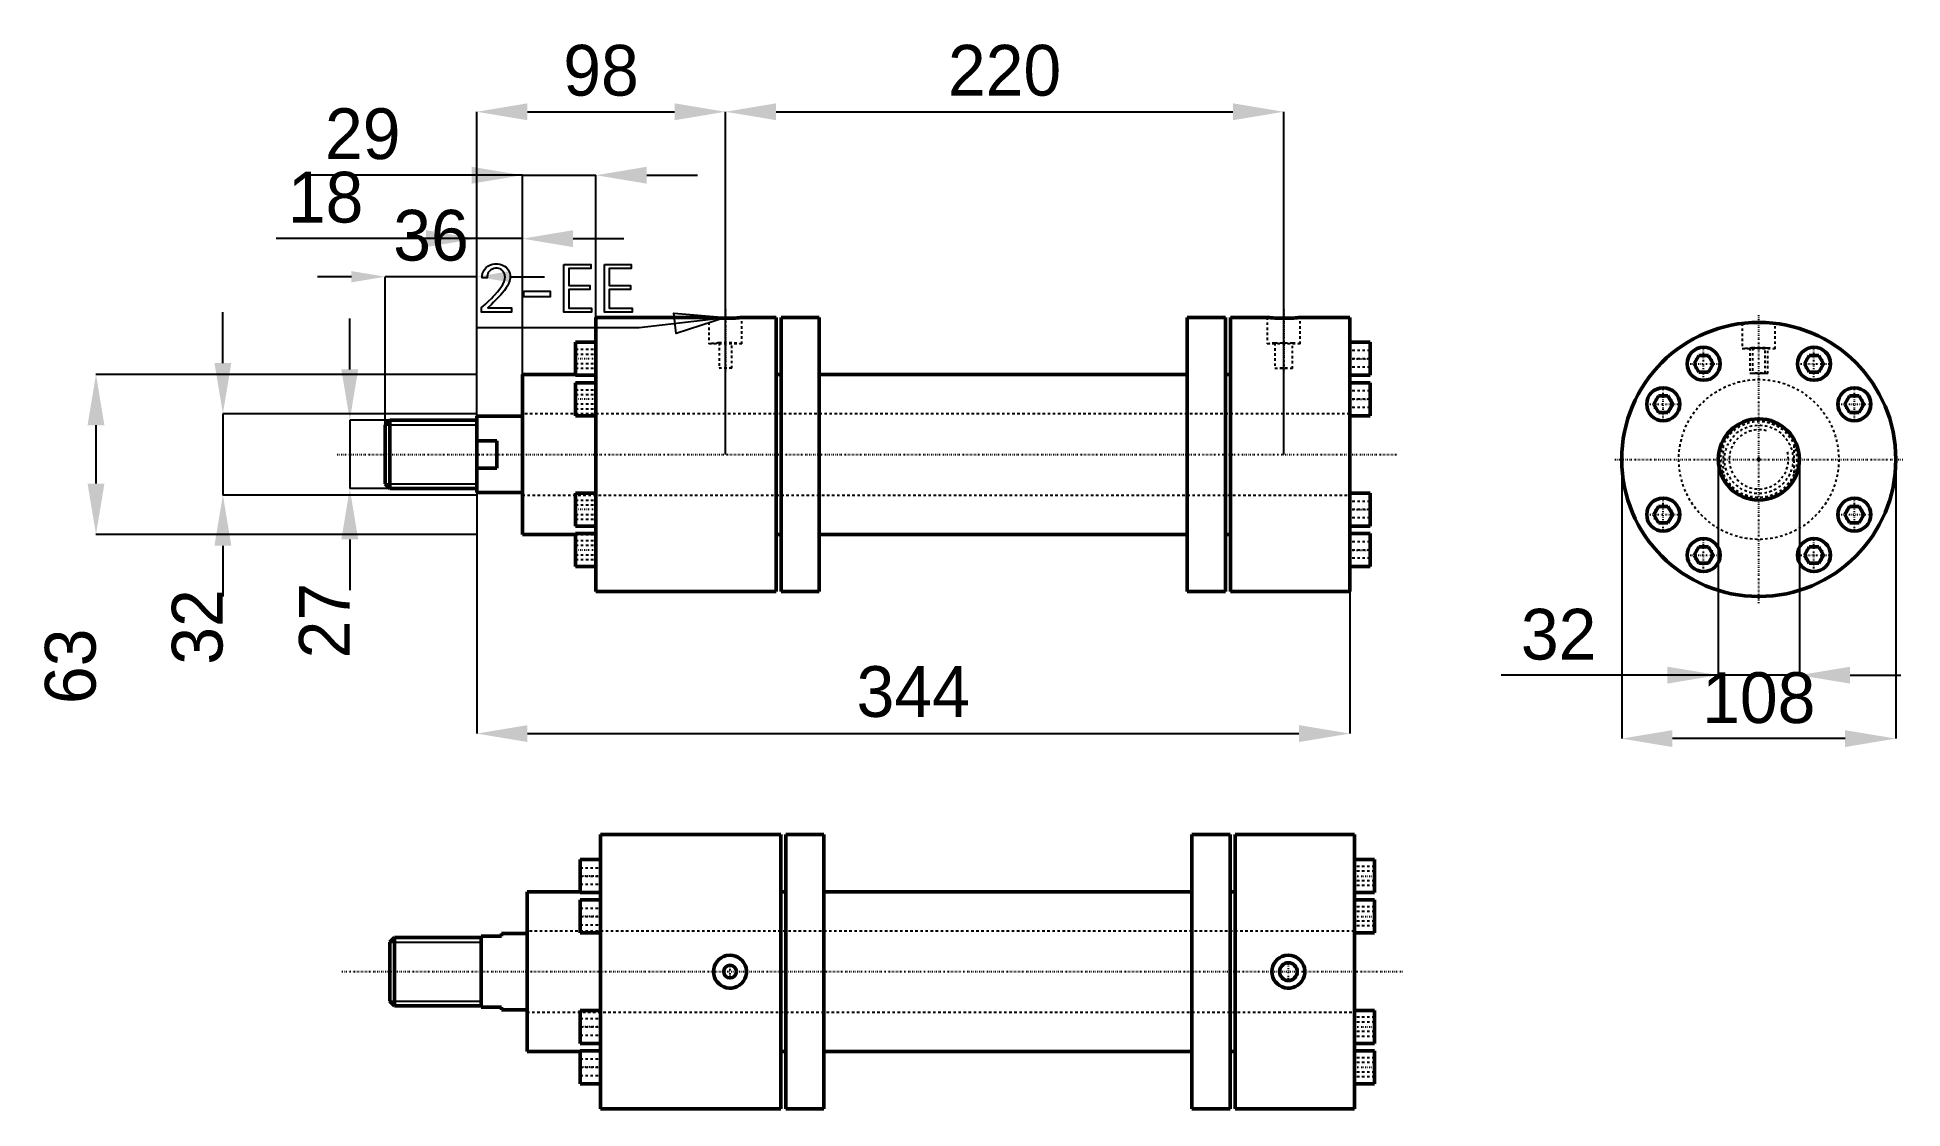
# Model space of a CAD drawing. Header units: millimetres. Extents: x -137 to 598, y -258 to 164.
import ezdxf

# ---------------------------------------------------------------- set-up
doc = ezdxf.new("R2010")
doc.units = ezdxf.units.MM
doc.linetypes.add('Center', pattern=[1.5, 0.45, -0.5, 0.05, -0.5])
doc.linetypes.add('Dashed', pattern=[2, 1, -1])
for name, color, linetype, lineweight in [('2d ConnectionPoints', 7, 'Continuous', 50), ('AM_0', 7, 'Continuous', 50), ('AM_5', 3, 'Continuous', 25), ('AM_7', 7, 'Center', 25), ('AM_9', 6, 'Dashed', 25)]:
    doc.layers.add(name, color=color, linetype=linetype, lineweight=lineweight)
doc.dimstyles.new('ISO-25', dxfattribs={"dimtxt": 2.5, "dimasz": 2.5, "dimexe": 1.25, "dimexo": 0.625, "dimtad": 1, "dimtxsty": 'Standard', "dimcen": 2.5, "dimadec": 0, "dimazin": 0, "dimtfac": 1, "dimtmove": 0, "dimatfit": 3, "dimfxl": 0, "dimarcsym": 0})

# ---------------------------------------------------------------- blocks, each defined once
blk = doc.blocks.new('1_HEG250_A_M00_C_50_RC_part2_100__0_in_HEG250_A_M00_C_50_100_RC_0')
at = {"layer": 'AM_0'}
for p, q in [((127.5, 54), (83, 54)), ((83, 54), (83, -54)), ((154, 54), (140.48, 54)), ((154, 54), (154, -54)), ((171, 54), (156, 54)), ((156, 54), (156, -54)), ((171, 54), (171, -54)), ((331, 54), (316, 54)), ((316, 54), (316, -54)), ((331, 54), (331, -54)), ((347.5, 54), (333, 54)), ((333, 54), (333, -54)), ((380, 54), (360.48, 54)), ((380, 54), (380, -54)), ((83, 44.17), (75, 44.17)), ((75, 31.17), (75, 44.17)), ((388, 44.17), (380, 44.17)), ((388, 44.17), (388, 31.17)), ((75, 31.5), (54, 31.5)), ((54, 31.5), (54, -31.5)), ((75, 31.17), (83, 31.17)), ((156, 31.5), (154, 31.5)), ((316, 31.5), (171, 31.5)), ((333, 31.5), (331, 31.5)), ((380, 31.17), (388, 31.17)), ((83, 28.25), (75, 28.25)), ((75, 15.25), (75, 28.25)), ((388, 28.25), (380, 28.25)), ((388, 28.25), (388, 15.25)), ((75, 15.25), (83, 15.25)), ((380, 15.25), (388, 15.25)), ((83, -15.25), (75, -15.25)), ((75, -28.25), (75, -15.25)), ((388, -15.25), (380, -15.25)), ((388, -15.25), (388, -28.25)), ((75, -28.25), (83, -28.25)), ((380, -28.25), (388, -28.25)), ((54, -31.5), (75, -31.5)), ((83, -31.17), (75, -31.17)), ((75, -44.17), (75, -31.17)), ((154, -31.5), (156, -31.5)), ((171, -31.5), (316, -31.5)), ((331, -31.5), (333, -31.5)), ((388, -31.17), (380, -31.17)), ((388, -31.17), (388, -44.17)), ((75, -44.17), (83, -44.17)), ((380, -44.17), (388, -44.17)), ((83, -54), (154, -54)), ((156, -54), (171, -54)), ((316, -54), (331, -54)), ((333, -54), (380, -54))]:
    blk.add_line(p, q, dxfattribs=at)
for points in [[(140.5, 54), (140.46, 54), (140.25, 53.97), (139.86, 53.93), (139.32, 53.87), (138.61, 53.81), (137.79, 53.74), (136.83, 53.68), (135.82, 53.64), (134.73, 53.61), (133.65, 53.61), (132.56, 53.63), (131.54, 53.66), (130.56, 53.72), (129.69, 53.78), (128.93, 53.85), (128.33, 53.91), (127.87, 53.96), (127.6, 53.99), (127.5, 54), (127.5, 54)], [(360.5, 54), (360.46, 54), (360.25, 53.97), (359.86, 53.93), (359.32, 53.87), (358.61, 53.81), (357.79, 53.74), (356.83, 53.68), (355.82, 53.64), (354.73, 53.61), (353.65, 53.61), (352.56, 53.63), (351.54, 53.66), (350.56, 53.72), (349.69, 53.78), (348.93, 53.85), (348.33, 53.91), (347.87, 53.96), (347.6, 53.99), (347.5, 54), (347.5, 54)]]:
    blk.add_lwpolyline(points, dxfattribs=at)
at = {"layer": 'AM_7'}
for p, q in [((134, 57.1), (134, 32.8)), ((354, 57.11), (354, 32.71)), ((83.4, 37.67), (74.6, 37.67)), ((379.6, 37.67), (388.4, 37.67)), ((83.4, 21.75), (74.6, 21.75)), ((379.6, 21.75), (388.4, 21.75)), ((83.4, -21.75), (74.6, -21.75)), ((379.6, -21.75), (388.4, -21.75)), ((83.4, -37.67), (74.6, -37.67)), ((379.6, -37.67), (388.4, -37.67))]:
    blk.add_line(p, q, dxfattribs=at)
at = {"layer": 'AM_9'}
for p, q in [((127.5, 54), (127.5, 43.52)), ((140.5, 43.52), (140.5, 54)), ((347.5, 54), (347.5, 43.52)), ((360.5, 43.52), (360.5, 54)), ((75, 41.42), (83, 41.42)), ((75, 39.55), (83, 39.55)), ((140.5, 43.52), (127.5, 43.52)), ((131.5, 43.93), (131.5, 33.91)), ((136.5, 43.93), (131.5, 43.93)), ((136.5, 33.91), (136.5, 43.93)), ((360.5, 43.52), (347.5, 43.52)), ((350.5, 43.86), (350.5, 33.82)), ((357.5, 43.86), (350.5, 43.86)), ((357.5, 33.82), (357.5, 43.86)), ((388, 40.92), (380, 40.92)), ((388, 37.67), (380, 37.67)), ((75, 35.8), (83, 35.8)), ((75, 33.92), (83, 33.92)), ((83, 31.5), (75, 31.5)), ((136.5, 33.91), (131.5, 33.91)), ((357.5, 33.82), (350.5, 33.82)), ((388, 34.42), (380, 34.42)), ((75, 25.5), (83, 25.5)), ((75, 23.63), (83, 23.63)), ((388, 25), (380, 25)), ((380, 16), (54, 16)), ((75, 19.87), (83, 19.87)), ((75, 18), (83, 18)), ((388, 21.75), (380, 21.75)), ((388, 18.5), (380, 18.5)), ((54, -16), (380, -16)), ((75, -18), (83, -18)), ((75, -19.87), (83, -19.87)), ((388, -18.5), (380, -18.5)), ((388, -21.75), (380, -21.75)), ((75, -23.63), (83, -23.63)), ((75, -25.5), (83, -25.5)), ((388, -25), (380, -25)), ((75, -31.5), (83, -31.5)), ((75, -33.92), (83, -33.92)), ((75, -35.8), (83, -35.8)), ((388, -34.42), (380, -34.42)), ((75, -39.55), (83, -39.55)), ((75, -41.42), (83, -41.42)), ((388, -37.67), (380, -37.67)), ((388, -40.92), (380, -40.92))]:
    blk.add_line(p, q, dxfattribs=at)
for centre, radius, start, end in [((134, 0), 44, 93.2572, 98.49524), ((134, 0), 44, 81.50476, 86.7428), ((354, 0), 44, 94.56244, 98.49524), ((354, 0), 44, 81.50476, 85.43756), ((134, 0), 34, 85.78327, 94.21673), ((354, 0), 34, 84.09144, 95.90856)]:
    blk.add_arc(centre, radius, start, end, dxfattribs=at)
blk = doc.blocks.new('2_HEG250_A__M00_C_50_RC_part1_100__0_in_HEG250_A_M00_C_50_100_RC_0')
at = {"layer": 'AM_0'}
for p, q in [((36, 15), (36, -15)), ((54, 15), (36, 15)), ((1.84, 13.5), (0, 11.66)), ((0, 11.66), (0, -11.66)), ((36, 13.5), (1.84, 13.5)), ((1.84, 13.5), (1.84, -13.5)), ((36, 5.39), (44, 5.39)), ((44, 5.39), (44, -5.39)), ((44, -5.39), (36, -5.39)), ((0, -11.66), (1.84, -13.5)), ((1.84, -13.5), (36, -13.5)), ((36, -15), (54, -15))]:
    blk.add_line(p, q, dxfattribs=at)
at = {"layer": 'AM_5'}
for p, q in [((0, 11.66), (36, 11.66)), ((36, 13.5), (36, 11.66)), ((0, -11.66), (36, -11.66)), ((36, -13.5), (36, -11.66))]:
    blk.add_line(p, q, dxfattribs=at)
at = {"layer": 'AM_7'}
blk.add_line((-19, 0), (399, 0), dxfattribs=at)
at = {"layer": 'AM_9'}
for p, q in [((380, 16), (54, 16)), ((54, -16), (380, -16))]:
    blk.add_line(p, q, dxfattribs=at)
blk = doc.blocks.new('*D3')
at = {"layer": 'AM_5', "color": 0, "lineweight": -2}
for p, q in [((-13.33, 70), (-26.67, 70)), ((0, 0), (0, 70)), ((36, 70), (0, 70)), ((36, 0), (36, 70)), ((49.33, 70), (62.67, 70))]:
    blk.add_line(p, q, dxfattribs=at)
at = {"layer": 'AM_5', "color": 0}
for points in [[(-13.33, 67.78), (-13.33, 72.22), (0, 70)], [(49.33, 72.22), (49.33, 67.78), (36, 70)]]:
    blk.add_solid(points, dxfattribs=at)
at = {"layer": 'Defpoints', "color": 0}
for p in [(0, 70), (0, 0), (36, 0)]:
    blk.add_point(p, dxfattribs=at)
at = {"layer": 'AM_5', "color": 0, "insert": (18, 86.21), "char_height": 20, "attachment_point": 5}
blk.add_mtext('36', dxfattribs=at)
blk = doc.blocks.new('*D4')
at = {"layer": 'AM_5', "color": 0, "lineweight": -2}
for p, q in [((36, 85), (-43.06, 85)), ((16, 85), (-4, 85)), ((36, 0), (36, 85)), ((54, 85), (36, 85)), ((54, 0), (54, 85)), ((74, 85), (94, 85))]:
    blk.add_line(p, q, dxfattribs=at)
at = {"layer": 'AM_5', "color": 0}
for points in [[(16, 81.67), (16, 88.33), (36, 85)], [(74, 88.33), (74, 81.67), (54, 85)]]:
    blk.add_solid(points, dxfattribs=at)
at = {"layer": 'Defpoints', "color": 0}
for p in [(36, 85), (36, 0), (54, 0)]:
    blk.add_point(p, dxfattribs=at)
at = {"layer": 'AM_5', "color": 0, "insert": (-23.53, 101.21), "char_height": 20, "attachment_point": 5}
blk.add_mtext('18', dxfattribs=at)
blk = doc.blocks.new('*D5')
at = {"layer": 'AM_5', "color": 0, "lineweight": -2}
for p, q in [((54, 110), (-31.78, 110)), ((34, 110), (14, 110)), ((54, 0), (54, 110)), ((54, 110), (83, 110)), ((83, 0), (83, 110)), ((103, 110), (123, 110))]:
    blk.add_line(p, q, dxfattribs=at)
at = {"layer": 'AM_5', "color": 0}
for points in [[(34, 106.67), (34, 113.33), (54, 110)], [(103, 113.33), (103, 106.67), (83, 110)]]:
    blk.add_solid(points, dxfattribs=at)
at = {"layer": 'Defpoints', "color": 0}
for p in [(83, 110), (54, 0), (83, 0)]:
    blk.add_point(p, dxfattribs=at)
at = {"layer": 'AM_5', "color": 0, "insert": (-8.89, 126.21), "char_height": 20, "attachment_point": 5}
blk.add_mtext('29', dxfattribs=at)
blk = doc.blocks.new('*D6')
at = {"layer": 'AM_5', "color": 0, "lineweight": -2}
for p, q in [((36, 0), (36, -110)), ((380, 0), (380, -110)), ((56, -110), (360, -110))]:
    blk.add_line(p, q, dxfattribs=at)
at = {"layer": 'AM_5', "color": 0}
for points in [[(56, -106.67), (56, -113.33), (36, -110)], [(360, -113.33), (360, -106.67), (380, -110)]]:
    blk.add_solid(points, dxfattribs=at)
at = {"layer": 'Defpoints', "color": 0}
for p in [(36, 0), (380, 0), (380, -110)]:
    blk.add_point(p, dxfattribs=at)
at = {"layer": 'AM_5', "color": 0, "insert": (208, -93.57), "char_height": 20, "attachment_point": 5}
blk.add_mtext('344', dxfattribs=at)
blk = doc.blocks.new('*D7')
at = {"layer": 'AM_5', "color": 0, "lineweight": -2}
for p, q in [((36, 0), (36, 135)), ((56, 135), (114, 135)), ((134, 0), (134, 135))]:
    blk.add_line(p, q, dxfattribs=at)
at = {"layer": 'AM_5', "color": 0}
for points in [[(56, 138.33), (56, 131.67), (36, 135)], [(114, 131.67), (114, 138.33), (134, 135)]]:
    blk.add_solid(points, dxfattribs=at)
at = {"layer": 'Defpoints', "color": 0}
for p in [(134, 135), (36, 0), (134, 0)]:
    blk.add_point(p, dxfattribs=at)
at = {"layer": 'AM_5', "color": 0, "insert": (85, 151.21), "char_height": 20, "attachment_point": 5}
blk.add_mtext('98', dxfattribs=at)
blk = doc.blocks.new('*D8')
at = {"layer": 'AM_5', "color": 0, "lineweight": -2}
for p, q in [((134, 0), (134, 135)), ((154, 135), (334, 135)), ((354, 0), (354, 135))]:
    blk.add_line(p, q, dxfattribs=at)
at = {"layer": 'AM_5', "color": 0}
for points in [[(154, 138.33), (154, 131.67), (134, 135)], [(334, 131.67), (334, 138.33), (354, 135)]]:
    blk.add_solid(points, dxfattribs=at)
at = {"layer": 'Defpoints', "color": 0}
for p in [(354, 135), (134, 0), (354, 0)]:
    blk.add_point(p, dxfattribs=at)
at = {"layer": 'AM_5', "color": 0, "insert": (244, 151.21), "char_height": 20, "attachment_point": 5}
blk.add_mtext('220', dxfattribs=at)
blk = doc.blocks.new('*D9')
at = {"layer": 'AM_5', "color": 0, "lineweight": -2}
for p, q in [((-14, 33.5), (-14, 53.5)), ((36, 13.5), (-14, 13.5)), ((-14, 13.5), (-14, -13.5)), ((36, -13.5), (-14, -13.5)), ((-14, -33.5), (-14, -53.5))]:
    blk.add_line(p, q, dxfattribs=at)
at = {"layer": 'AM_5', "color": 0}
for points in [[(-17.33, 33.5), (-10.67, 33.5), (-14, 13.5)], [(-10.67, -33.5), (-17.33, -33.5), (-14, -13.5)]]:
    blk.add_solid(points, dxfattribs=at)
at = {"layer": 'Defpoints', "color": 0}
for p in [(36, 13.5), (-14, -13.5), (36, -13.5)]:
    blk.add_point(p, dxfattribs=at)
at = {"layer": 'AM_5', "color": 0, "insert": (-24, -65.5), "char_height": 20, "attachment_point": 5, "rotation": 90}
blk.add_mtext('27', dxfattribs=at)
blk = doc.blocks.new('*D10')
at = {"layer": 'AM_5', "color": 0, "lineweight": -2}
for p, q in [((-64, 36), (-64, 56)), ((36, 16), (-64, 16)), ((-64, 16), (-64, -16)), ((36, -16), (-64, -16)), ((-64, -36), (-64, -56))]:
    blk.add_line(p, q, dxfattribs=at)
at = {"layer": 'AM_5', "color": 0}
for points in [[(-67.33, 36), (-60.67, 36), (-64, 16)], [(-60.67, -36), (-67.33, -36), (-64, -16)]]:
    blk.add_solid(points, dxfattribs=at)
at = {"layer": 'Defpoints', "color": 0}
for p in [(36, 16), (-64, -16), (36, -16)]:
    blk.add_point(p, dxfattribs=at)
at = {"layer": 'AM_5', "color": 0, "insert": (-74, -68), "char_height": 20, "attachment_point": 5, "rotation": 90}
blk.add_mtext('32', dxfattribs=at)
blk = doc.blocks.new('*D11')
at = {"layer": 'AM_5', "color": 0, "lineweight": -2}
for p, q in [((36, 31.5), (-114, 31.5)), ((-114, 11.5), (-114, -11.5)), ((36, -31.5), (-114, -31.5))]:
    blk.add_line(p, q, dxfattribs=at)
at = {"layer": 'AM_5', "color": 0}
for points in [[(-110.67, 11.5), (-117.33, 11.5), (-114, 31.5)], [(-117.33, -11.5), (-110.67, -11.5), (-114, -31.5)]]:
    blk.add_solid(points, dxfattribs=at)
at = {"layer": 'Defpoints', "color": 0}
for p in [(36, 31.5), (-114, -31.5), (36, -31.5)]:
    blk.add_point(p, dxfattribs=at)
at = {"layer": 'AM_5', "color": 0, "insert": (-124, -83.5), "char_height": 20, "attachment_point": 5, "rotation": 90}
blk.add_mtext('63', dxfattribs=at)
blk = doc.blocks.new('1_HEG250_A_M00_C_50_RC_part2_100__0_in_HEG250_A_M00_C_50_100_RC_4')
at = {"layer": 'AM_0'}
for p, q in [((83, 54), (83, -54)), ((154, 54), (83, 54)), ((154, 54), (154, -54)), ((156, 54), (156, -54)), ((171, 54), (156, 54)), ((171, 54), (171, -54)), ((316, 54), (316, -54)), ((331, 54), (316, 54)), ((331, 54), (331, -54)), ((333, 54), (333, -54)), ((380, 54), (333, 54)), ((380, 54), (380, -54)), ((75, 31.17), (75, 44.17)), ((83, 44.17), (75, 44.17)), ((388, 44.17), (380, 44.17)), ((388, 44.17), (388, 31.17)), ((54, 31.5), (54, -31.5)), ((75, 31.5), (54, 31.5)), ((75, 31.17), (83, 31.17)), ((156, 31.5), (154, 31.5)), ((316, 31.5), (171, 31.5)), ((333, 31.5), (331, 31.5)), ((380, 31.17), (388, 31.17)), ((75, 15.25), (75, 28.25)), ((83, 28.25), (75, 28.25)), ((388, 28.25), (380, 28.25)), ((388, 28.25), (388, 15.25)), ((75, 15.25), (83, 15.25)), ((380, 15.25), (388, 15.25)), ((75, -28.25), (75, -15.25)), ((83, -15.25), (75, -15.25)), ((388, -15.25), (380, -15.25)), ((388, -15.25), (388, -28.25)), ((75, -28.25), (83, -28.25)), ((380, -28.25), (388, -28.25)), ((54, -31.5), (75, -31.5)), ((75, -44.17), (75, -31.17)), ((83, -31.17), (75, -31.17)), ((154, -31.5), (156, -31.5)), ((171, -31.5), (316, -31.5)), ((331, -31.5), (333, -31.5)), ((388, -31.17), (380, -31.17)), ((388, -31.17), (388, -44.17)), ((75, -44.17), (83, -44.17)), ((380, -44.17), (388, -44.17)), ((83, -54), (154, -54)), ((156, -54), (171, -54)), ((316, -54), (331, -54)), ((333, -54), (380, -54))]:
    blk.add_line(p, q, dxfattribs=at)
for points in [[(134, 6.5), (135.07, 6.41), (136.14, 6.14), (137.12, 5.7), (138.04, 5.09), (138.83, 4.35), (139.5, 3.47), (140, 2.51), (140.34, 1.45), (140.49, 0.38), (140.46, -0.73), (140.25, -1.78), (139.86, -2.81), (139.32, -3.74), (138.61, -4.58), (137.79, -5.28), (136.83, -5.85), (135.82, -6.24), (134.73, -6.46), (133.65, -6.49), (132.56, -6.34), (131.54, -6.01), (130.56, -5.51), (129.69, -4.87), (128.93, -4.07), (128.33, -3.17), (127.87, -2.16), (127.6, -1.11), (127.5, 0), (127.59, 1.07), (127.86, 2.14), (128.3, 3.12), (128.9, 4.03), (129.64, 4.82), (130.52, 5.49), (131.48, 5.99), (132.54, 6.33), (134, 6.5)], [(354, 6.5), (355.07, 6.41), (356.14, 6.14), (357.12, 5.7), (358.04, 5.09), (358.83, 4.35), (359.5, 3.47), (360, 2.51), (360.34, 1.45), (360.49, 0.38), (360.46, -0.73), (360.25, -1.78), (359.86, -2.81), (359.32, -3.74), (358.61, -4.58), (357.79, -5.28), (356.83, -5.85), (355.82, -6.24), (354.73, -6.46), (353.65, -6.49), (352.56, -6.34), (351.54, -6.01), (350.56, -5.51), (349.69, -4.87), (348.93, -4.07), (348.33, -3.17), (347.87, -2.16), (347.6, -1.11), (347.5, 0), (347.59, 1.07), (347.86, 2.14), (348.3, 3.12), (348.9, 4.03), (349.64, 4.82), (350.52, 5.49), (351.48, 5.99), (352.54, 6.33), (354, 6.5)]]:
    blk.add_lwpolyline(points, dxfattribs=at)
for centre, radius in [((134, 0), 2.5), ((354, 0), 3.5)]:
    blk.add_circle(centre, radius, dxfattribs=at)
at = {"layer": 'AM_7'}
for p, q in [((83.4, 37.67), (74.6, 37.67)), ((379.6, 37.67), (388.4, 37.67)), ((83.4, 21.75), (74.6, 21.75)), ((379.6, 21.75), (388.4, 21.75)), ((134, -2.62), (134, 2.63)), ((354, -3.67), (354, 3.67)), ((83.4, -21.75), (74.6, -21.75)), ((379.6, -21.75), (388.4, -21.75)), ((83.4, -37.67), (74.6, -37.67)), ((379.6, -37.67), (388.4, -37.67))]:
    blk.add_line(p, q, dxfattribs=at)
at = {"layer": 'AM_9'}
for p, q in [((75, 40.92), (83, 40.92)), ((75, 37.67), (83, 37.67)), ((388, 41.42), (380, 41.42)), ((388, 39.55), (380, 39.55)), ((75, 34.42), (83, 34.42)), ((83, 31.5), (75, 31.5)), ((388, 35.8), (380, 35.8)), ((388, 33.92), (380, 33.92)), ((75, 25), (83, 25)), ((388, 25.5), (380, 25.5)), ((388, 23.63), (380, 23.63)), ((380, 16), (54, 16)), ((75, 21.75), (83, 21.75)), ((75, 18.5), (83, 18.5)), ((388, 19.87), (380, 19.87)), ((388, 18), (380, 18)), ((54, -16), (380, -16)), ((75, -18.5), (83, -18.5)), ((75, -21.75), (83, -21.75)), ((388, -18), (380, -18)), ((388, -19.87), (380, -19.87)), ((75, -25), (83, -25)), ((388, -23.63), (380, -23.63)), ((388, -25.5), (380, -25.5)), ((75, -31.5), (83, -31.5)), ((75, -34.42), (83, -34.42)), ((388, -33.92), (380, -33.92)), ((388, -35.8), (380, -35.8)), ((75, -37.67), (83, -37.67)), ((75, -40.92), (83, -40.92)), ((388, -39.55), (380, -39.55)), ((388, -41.42), (380, -41.42))]:
    blk.add_line(p, q, dxfattribs=at)
blk = doc.blocks.new('2_HEG250_A__M00_C_50_RC_part1_100__0_in_HEG250_A_M00_C_50_100_RC_4')
at = {"layer": 'AM_0'}
for p, q in [((54, 15), (44, 15)), ((44, 15), (44, 14)), ((1.8405, 13.5), (0, 11.6595)), ((0, 11.6595), (0, -11.6595)), ((36, 13.5), (1.8405, 13.5)), ((1.8405, 13.5), (1.8405, -13.5)), ((36, 14), (36, -14)), ((44, 14), (36, 14)), ((0, -11.6595), (1.8405, -13.5)), ((1.8405, -13.5), (36, -13.5)), ((36, -14), (44, -14)), ((44, -14), (44, -15)), ((44, -15), (54, -15))]:
    blk.add_line(p, q, dxfattribs=at)
at = {"layer": 'AM_5'}
for p, q in [((0, 11.6595), (36, 11.6595)), ((36, 13.5), (36, 11.6595)), ((0, -11.6595), (36, -11.6595)), ((36, -13.5), (36, -11.6595))]:
    blk.add_line(p, q, dxfattribs=at)
at = {"layer": 'AM_7'}
blk.add_line((-19, 0), (399, 0), dxfattribs=at)
at = {"layer": 'AM_9'}
for p, q in [((380, 16), (54, 16)), ((54, -16), (380, -16))]:
    blk.add_line(p, q, dxfattribs=at)
blk = doc.blocks.new('1_HEG250_A_M00_C_50_RC_part2_100__0_in_HEG250_A_M00_C_50_100_RC_2')
at = {"layer": 'AM_0'}
for p, q in [((-23.63, 40.92), (-25.5, 37.67)), ((-25.5, 37.67), (-23.63, 34.42)), ((-19.87, 40.92), (-23.63, 40.92)), ((-18, 37.67), (-19.87, 40.92)), ((-19.87, 34.42), (-18, 37.67)), ((19.87, 40.92), (18, 37.67)), ((18, 37.67), (19.87, 34.42)), ((23.63, 40.92), (19.87, 40.92)), ((25.5, 37.67), (23.63, 40.92)), ((23.63, 34.42), (25.5, 37.67)), ((-23.63, 34.42), (-19.87, 34.42)), ((19.87, 34.42), (23.63, 34.42)), ((-39.55, 25), (-41.42, 21.75)), ((-35.8, 25), (-39.55, 25)), ((-33.92, 21.75), (-35.8, 25)), ((35.8, 25), (33.92, 21.75)), ((39.55, 25), (35.8, 25)), ((41.42, 21.75), (39.55, 25)), ((-41.42, 21.75), (-39.55, 18.5)), ((-39.55, 18.5), (-35.8, 18.5)), ((-35.8, 18.5), (-33.92, 21.75)), ((33.92, 21.75), (35.8, 18.5)), ((35.8, 18.5), (39.55, 18.5)), ((39.55, 18.5), (41.42, 21.75)), ((-39.55, -18.5), (-41.42, -21.75)), ((-41.42, -21.75), (-39.55, -25)), ((-35.8, -18.5), (-39.55, -18.5)), ((-33.92, -21.75), (-35.8, -18.5)), ((-35.8, -25), (-33.92, -21.75)), ((35.8, -18.5), (33.92, -21.75)), ((33.92, -21.75), (35.8, -25)), ((39.55, -18.5), (35.8, -18.5)), ((41.42, -21.75), (39.55, -18.5)), ((39.55, -25), (41.42, -21.75)), ((-39.55, -25), (-35.8, -25)), ((35.8, -25), (39.55, -25)), ((-23.63, -34.42), (-25.5, -37.67)), ((-19.87, -34.42), (-23.63, -34.42)), ((-18, -37.67), (-19.87, -34.42)), ((19.87, -34.42), (18, -37.67)), ((23.63, -34.42), (19.87, -34.42)), ((25.5, -37.67), (23.63, -34.42)), ((-25.5, -37.67), (-23.63, -40.92)), ((-23.63, -40.92), (-19.87, -40.92)), ((-19.87, -40.92), (-18, -37.67)), ((18, -37.67), (19.87, -40.92)), ((19.87, -40.92), (23.63, -40.92)), ((23.63, -40.92), (25.5, -37.67))]:
    blk.add_line(p, q, dxfattribs=at)
for centre, radius in [((0, 0), 54), ((-21.75, 37.67), 6.5), ((21.75, 37.67), 6.5), ((-37.67, 21.75), 6.5), ((37.67, 21.75), 6.5), ((0, 0), 16), ((-37.67, -21.75), 6.5), ((37.67, -21.75), 6.5), ((-21.75, -37.67), 6.5), ((21.75, -37.67), 6.5)]:
    blk.add_circle(centre, radius, dxfattribs=at)
at = {"layer": 'AM_7'}
for p, q in [((0, -56.7), (0, 57.11)), ((-21.75, 30.85), (-21.75, 44.5)), ((21.75, 30.85), (21.75, 44.5)), ((-28.58, 37.67), (-14.93, 37.67)), ((14.92, 37.67), (28.57, 37.67)), ((-37.67, 14.92), (-37.67, 28.57)), ((37.67, 14.92), (37.67, 28.57)), ((-44.5, 21.75), (-30.85, 21.75)), ((30.85, 21.75), (44.5, 21.75)), ((-56.7, 0), (56.7, 0)), ((-44.5, -21.75), (-30.85, -21.75)), ((-37.67, -28.58), (-37.67, -14.93)), ((30.85, -21.75), (44.5, -21.75)), ((37.67, -28.58), (37.67, -14.93)), ((-21.75, -44.5), (-21.75, -30.85)), ((21.75, -44.5), (21.75, -30.85)), ((-28.58, -37.67), (-14.93, -37.67)), ((14.92, -37.67), (28.57, -37.67))]:
    blk.add_line(p, q, dxfattribs=at)
at = {"layer": 'AM_9'}
for p, q in [((-6.5, 53.61), (-6.5, 43.52)), ((6.5, 43.52), (6.5, 53.61)), ((-25, 39.55), (-21.75, 41.42)), ((-25, 35.8), (-25, 39.55)), ((-21.75, 41.42), (-18.5, 39.55)), ((-18.5, 39.55), (-18.5, 35.8)), ((6.5, 43.52), (-6.5, 43.52)), ((-3.5, 43.86), (-3.5, 33.82)), ((3.5, 43.86), (-3.5, 43.86)), ((-2.5, 43.93), (-2.5, 33.91)), ((2.5, 43.93), (-2.5, 43.93)), ((2.5, 33.91), (2.5, 43.93)), ((3.5, 33.82), (3.5, 43.86)), ((18.5, 39.55), (21.75, 41.42)), ((18.5, 35.8), (18.5, 39.55)), ((21.75, 41.42), (25, 39.55)), ((25, 39.55), (25, 35.8)), ((-21.75, 33.92), (-25, 35.8)), ((-18.5, 35.8), (-21.75, 33.92)), ((3.5, 33.82), (-3.5, 33.82)), ((2.5, 33.91), (-2.5, 33.91)), ((21.75, 33.92), (18.5, 35.8)), ((25, 35.8), (21.75, 33.92)), ((-40.92, 23.63), (-37.67, 25.5)), ((-40.92, 19.87), (-40.92, 23.63)), ((-37.67, 25.5), (-34.42, 23.63)), ((-34.42, 23.63), (-34.42, 19.87)), ((34.42, 23.63), (37.67, 25.5)), ((34.42, 19.87), (34.42, 23.63)), ((37.67, 25.5), (40.92, 23.63)), ((40.92, 23.63), (40.92, 19.87)), ((-37.67, 18), (-40.92, 19.87)), ((-34.42, 19.87), (-37.67, 18)), ((37.67, 18), (34.42, 19.87)), ((40.92, 19.87), (37.67, 18)), ((-40.92, -19.87), (-37.67, -18)), ((-40.92, -23.63), (-40.92, -19.87)), ((-37.67, -18), (-34.42, -19.87)), ((-34.42, -19.87), (-34.42, -23.63)), ((34.42, -19.87), (37.67, -18)), ((34.42, -23.63), (34.42, -19.87)), ((37.67, -18), (40.92, -19.87)), ((40.92, -19.87), (40.92, -23.63)), ((-37.67, -25.5), (-40.92, -23.63)), ((-34.42, -23.63), (-37.67, -25.5)), ((37.67, -25.5), (34.42, -23.63)), ((40.92, -23.63), (37.67, -25.5)), ((-25, -35.8), (-21.75, -33.92)), ((-25, -39.55), (-25, -35.8)), ((-21.75, -33.92), (-18.5, -35.8)), ((-18.5, -35.8), (-18.5, -39.55)), ((18.5, -35.8), (21.75, -33.92)), ((18.5, -39.55), (18.5, -35.8)), ((21.75, -33.92), (25, -35.8)), ((25, -35.8), (25, -39.55)), ((-21.75, -41.42), (-25, -39.55)), ((-18.5, -39.55), (-21.75, -41.42)), ((21.75, -41.42), (18.5, -39.55)), ((25, -39.55), (21.75, -41.42))]:
    blk.add_line(p, q, dxfattribs=at)
blk.add_circle((0, 0), 31.5, dxfattribs=at)
for radius, start, end in [(44, 93.2572, 98.49524), (44, 81.50476, 86.7428), (34, 84.09144, 95.90856)]:
    blk.add_arc((0, 0), radius, start, end, dxfattribs=at)
blk = doc.blocks.new('2_HEG250_A__M00_C_50_RC_part1_100__0_in_HEG250_A_M00_C_50_100_RC_2')
at = {"layer": 'AM_0'}
blk.add_circle((0, 0), 16, dxfattribs=at)
at = {"layer": 'AM_5', "linetype": 'Dashed'}
blk.add_arc((0, 0), 11.66, 75, 15, dxfattribs=at)
at = {"layer": 'AM_9'}
for p, q in [((-14, 5.39), (-14, -5.39)), ((14, -5.39), (14, 5.39))]:
    blk.add_line(p, q, dxfattribs=at)
for radius in [15, 13.5]:
    blk.add_circle((0, 0), radius, dxfattribs=at)
blk = doc.blocks.new('*D20')
at = {"layer": 'AM_5', "color": 0, "lineweight": -2}
for p, q in [((525.18, -1.98), (525.18, -86.98)), ((557.18, -1.98), (557.18, -86.98)), ((525.18, -86.98), (439.66, -86.98)), ((557.18, -86.98), (525.18, -86.98)), ((577.18, -86.98), (597.18, -86.98))]:
    blk.add_line(p, q, dxfattribs=at)
at = {"layer": 'AM_5', "color": 0}
for points in [[(505.18, -90.31), (505.18, -83.65), (525.18, -86.98)], [(577.18, -83.65), (577.18, -90.31), (557.18, -86.98)]]:
    blk.add_solid(points, dxfattribs=at)
at = {"layer": 'Defpoints', "color": 0}
for p in [(525.18, -1.98), (557.18, -1.98), (525.18, -86.98)]:
    blk.add_point(p, dxfattribs=at)
at = {"layer": 'AM_5', "color": 0, "insert": (462.32, -70.98), "char_height": 20, "attachment_point": 5}
blk.add_mtext('32', dxfattribs=at)
blk = doc.blocks.new('*D21')
at = {"layer": 'AM_5', "color": 0, "lineweight": -2}
for p, q in [((487.18, -1.98), (487.18, -111.98)), ((595.18, -1.98), (595.18, -111.98)), ((575.18, -111.98), (507.18, -111.98))]:
    blk.add_line(p, q, dxfattribs=at)
at = {"layer": 'AM_5', "color": 0}
for points in [[(507.18, -108.65), (507.18, -115.31), (487.18, -111.98)], [(575.18, -115.31), (575.18, -108.65), (595.18, -111.98)]]:
    blk.add_solid(points, dxfattribs=at)
at = {"layer": 'Defpoints', "color": 0}
for p in [(487.18, -1.98), (595.18, -1.98), (487.18, -111.98)]:
    blk.add_point(p, dxfattribs=at)
at = {"layer": 'AM_5', "color": 0, "insert": (541.18, -95.98), "char_height": 20, "attachment_point": 5}
blk.add_mtext('108', dxfattribs=at)

msp = doc.modelspace()

# ---------------------------------------------------------------- linework, layer by layer
at = {"layer": '2d ConnectionPoints'}
for p in [(0, 0), (0, 0), (54, 0), (541.183, -1.979), (541.183, -1.979), (541.183, -1.979), (1.827, -203.794), (1.827, -203.794), (55.827, -203.794)]:
    msp.add_point(p, dxfattribs=at)
at = {"layer": 'AM_5'}
for p, q in [((100, 50), (134, 54)), ((36, 50), (100, 50))]:
    msp.add_line(p, q, dxfattribs=at)
for points in [[(38.587, 58.444), (38.587, 58.444), (39.443, 59.226), (40.664, 60.37), (40.664, 60.37), (41.807, 61.477), (42.526, 62.194), (42.526, 62.194), (43.216, 62.918), (44.203, 64.055), (44.203, 64.055), (45.134, 65.254), (45.724, 66.088), (45.724, 66.088), (46.243, 66.919), (46.806, 68.103), (46.806, 68.103), (47.109, 69.212), (47.167, 69.91), (47.167, 69.91), (47.149, 70.302), (47.056, 70.856), (47.056, 70.856), (46.884, 71.37), (46.725, 71.691), (46.725, 71.691), (46.535, 71.989), (46.2, 72.383), (46.2, 72.383), (45.806, 72.714), (45.51, 72.9), (45.51, 72.9), (45.193, 73.054), (44.689, 73.222), (44.689, 73.222), (44.151, 73.312), (43.774, 73.329), (43.774, 73.329), (43.357, 73.311), (42.766, 73.219), (42.766, 73.219), (42.218, 73.046), (41.876, 72.887), (41.876, 72.887), (41.558, 72.694), (41.135, 72.346), (41.135, 72.346), (40.778, 71.926), (40.576, 71.606), (40.576, 71.606), (40.408, 71.259), (40.225, 70.692), (40.225, 70.692), (40.127, 70.069), (40.108, 69.624), (38.158, 69.624), (38.158, 69.624), (38.188, 70.291), (38.346, 71.22), (38.346, 71.22), (38.641, 72.062), (38.912, 72.575), (38.912, 72.575), (39.235, 73.045), (39.798, 73.66), (39.798, 73.66), (40.455, 74.168), (40.947, 74.447), (40.947, 74.447), (41.469, 74.676), (42.294, 74.925), (42.294, 74.925), (43.166, 75.059), (43.774, 75.084), (43.774, 75.084), (44.343, 75.06), (45.168, 74.934), (45.168, 74.934), (45.958, 74.701), (46.465, 74.486), (46.465, 74.486), (46.944, 74.224), (47.588, 73.748), (47.588, 73.748), (48.141, 73.171), (48.461, 72.731), (48.461, 72.731), (48.73, 72.252), (49.021, 71.47), (49.021, 71.47), (49.178, 70.614), (49.208, 70.001), (49.208, 70.001), (49.164, 69.308), (48.932, 68.243), (48.932, 68.243), (48.501, 67.147), (48.103, 66.4), (48.103, 66.4), (47.646, 65.657), (46.905, 64.582), (46.905, 64.582), (46.098, 63.555), (45.523, 62.897), (45.523, 62.897), (44.903, 62.228), (43.863, 61.143), (43.863, 61.143), (42.692, 59.962), (41.837, 59.12), (40.459, 57.768), (49.767, 57.755), (49.767, 56), (37.898, 56), (37.898, 57.82), (38.587, 58.444)], [(70.34, 74.85), (80.922, 74.85), (80.922, 73.238), (72.264, 73.238), (72.264, 66.608), (80.584, 66.608), (80.584, 65.022), (72.264, 65.022), (72.264, 57.612), (81.26, 57.612), (81.26, 56), (70.34, 56), (70.34, 74.85)], [(86.34, 74.85), (96.922, 74.85), (96.922, 73.238), (88.264, 73.238), (88.264, 66.608), (96.584, 66.608), (96.584, 65.022), (88.264, 65.022), (88.264, 57.612), (97.26, 57.612), (97.26, 56), (86.34, 56), (86.34, 74.85)], [(54.6, 64.372), (65, 64.372), (65, 62.032), (54.6, 62.032), (54.6, 64.372)], [(134, 54), (114.604, 47.691), (113.67, 55.636), (134, 54)]]:
    msp.add_lwpolyline(points, dxfattribs=at)

# ---------------------------------------------------------------- block references
for name, p in [('1_HEG250_A_M00_C_50_RC_part2_100__0_in_HEG250_A_M00_C_50_100_RC_0', (0, 0)), ('1_HEG250_A_M00_C_50_RC_part2_100__0_in_HEG250_A_M00_C_50_100_RC_2', (541.183, -1.979)), ('2_HEG250_A__M00_C_50_RC_part1_100__0_in_HEG250_A_M00_C_50_100_RC_0', (0, 0)), ('2_HEG250_A__M00_C_50_RC_part1_100__0_in_HEG250_A_M00_C_50_100_RC_2', (541.183, -1.979)), ('1_HEG250_A_M00_C_50_RC_part2_100__0_in_HEG250_A_M00_C_50_100_RC_4', (1.827, -203.794)), ('2_HEG250_A__M00_C_50_RC_part1_100__0_in_HEG250_A_M00_C_50_100_RC_4', (1.827, -203.794))]:
    msp.add_blockref(name, p)

# ---------------------------------------------------------------- dimensions: what is measured, and where the dimension line sits
for base, p1, p2, text, override, picture, middle in [((134, 135), (36, 0), (134, 0), '98', {"dimtxt": 20, "dimasz": 20, "dimexe": 0, "dimexo": 0, "dimgap": 6}, '*D7', (85, 135)), ((354, 135), (134, 0), (354, 0), '220', {"dimtxt": 20, "dimasz": 20, "dimexe": 0, "dimexo": 0, "dimgap": 6}, '*D8', (244, 135)), ((83, 110), (54, 0), (83, 0), '29', {"dimtxt": 20, "dimasz": 20, "dimexe": 0, "dimexo": 0, "dimgap": 6}, '*D5', (-8.888, 110)), ((36, 85), (54, 0), (36, 0), '18', {"dimtxt": 20, "dimasz": 20, "dimexe": 0, "dimexo": 0, "dimgap": 6}, '*D4', (-23.532, 85)), ((0, 70), (36, 0), (0, 0), '36', {"dimtxt": 20, "dimasz": 13.333333, "dimexe": 0, "dimexo": 0, "dimgap": 6}, '*D3', (18, 70)), ((380, -110), (36, 0), (380, 0), '344', {"dimtxt": 20, "dimasz": 20, "dimexe": 0, "dimexo": 0, "dimgap": 6}, '*D6', (208, -110)), ((525.183, -86.979), (557.183, -1.979), (525.183, -1.979), '32', {"dimtxt": 20, "dimasz": 20, "dimexe": 0, "dimexo": 0, "dimgap": 6}, '*D20', (462.322, -86.979)), ((487.183, -111.979), (595.183, -1.979), (487.183, -1.979), '108', {"dimtxt": 20, "dimasz": 20, "dimexe": 0, "dimexo": 0, "dimgap": 6}, '*D21', (541.183, -111.979))]:
    dim = msp.add_linear_dim(base=base, p1=p1, p2=p2, text=text, dimstyle='ISO-25', override=override, dxfattribs=at)
    dim.commit()
    dim.dimension.update_dxf_attribs({"geometry": picture, "text_midpoint": middle, "dimtype": 160})
for base, p1, p2, text, picture, middle in [((-64, -16), (36, 16), (36, -16), '32', '*D10', (-74, -68)), ((-14, -13.5), (36, 13.5), (36, -13.5), '27', '*D9', (-24, -65.5)), ((-114, -31.5), (36, 31.5), (36, -31.5), '63', '*D11', (-124, -83.5))]:
    dim = msp.add_linear_dim(base=base, p1=p1, p2=p2, angle=90, text=text, dimstyle='ISO-25', override={"dimtxt": 20, "dimasz": 20, "dimexe": 0, "dimexo": 0, "dimgap": 6}, dxfattribs=at)
    dim.commit()
    dim.dimension.update_dxf_attribs({"geometry": picture, "text_midpoint": middle, "dimtype": 160, "text_rotation": 90})

doc.saveas('drawing.dxf')
